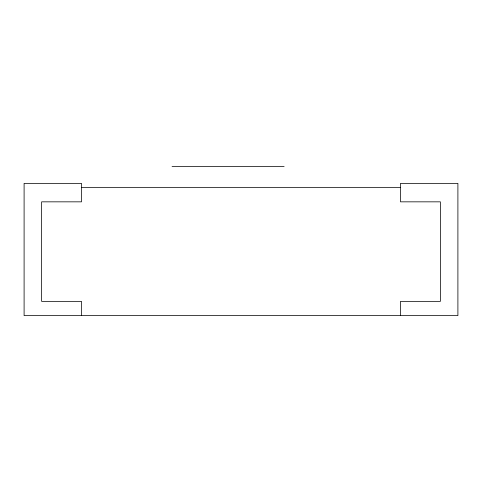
<?xml version="1.0" encoding="UTF-8"?>
<svg xmlns="http://www.w3.org/2000/svg" width="482" height="482" viewBox="0 0 482 482"><rect width="100%" height="100%" fill="white"/><g stroke="black" fill="none" stroke-linecap="round" stroke-linejoin="round"><path stroke-width="0.72" d="M172.068 166.392L284.133 166.392M81.506 187.618L400.494 187.618M400.494 315.608L400.494 301.383L440.361 301.383L440.361 201.838L400.494 201.838L400.494 183.377L457.9 183.377L457.9 315.608L24.1 315.608L24.1 183.377L81.506 183.377L81.506 201.838L41.639 201.838L41.639 301.383L81.506 301.383L81.506 315.608"/></g></svg>
